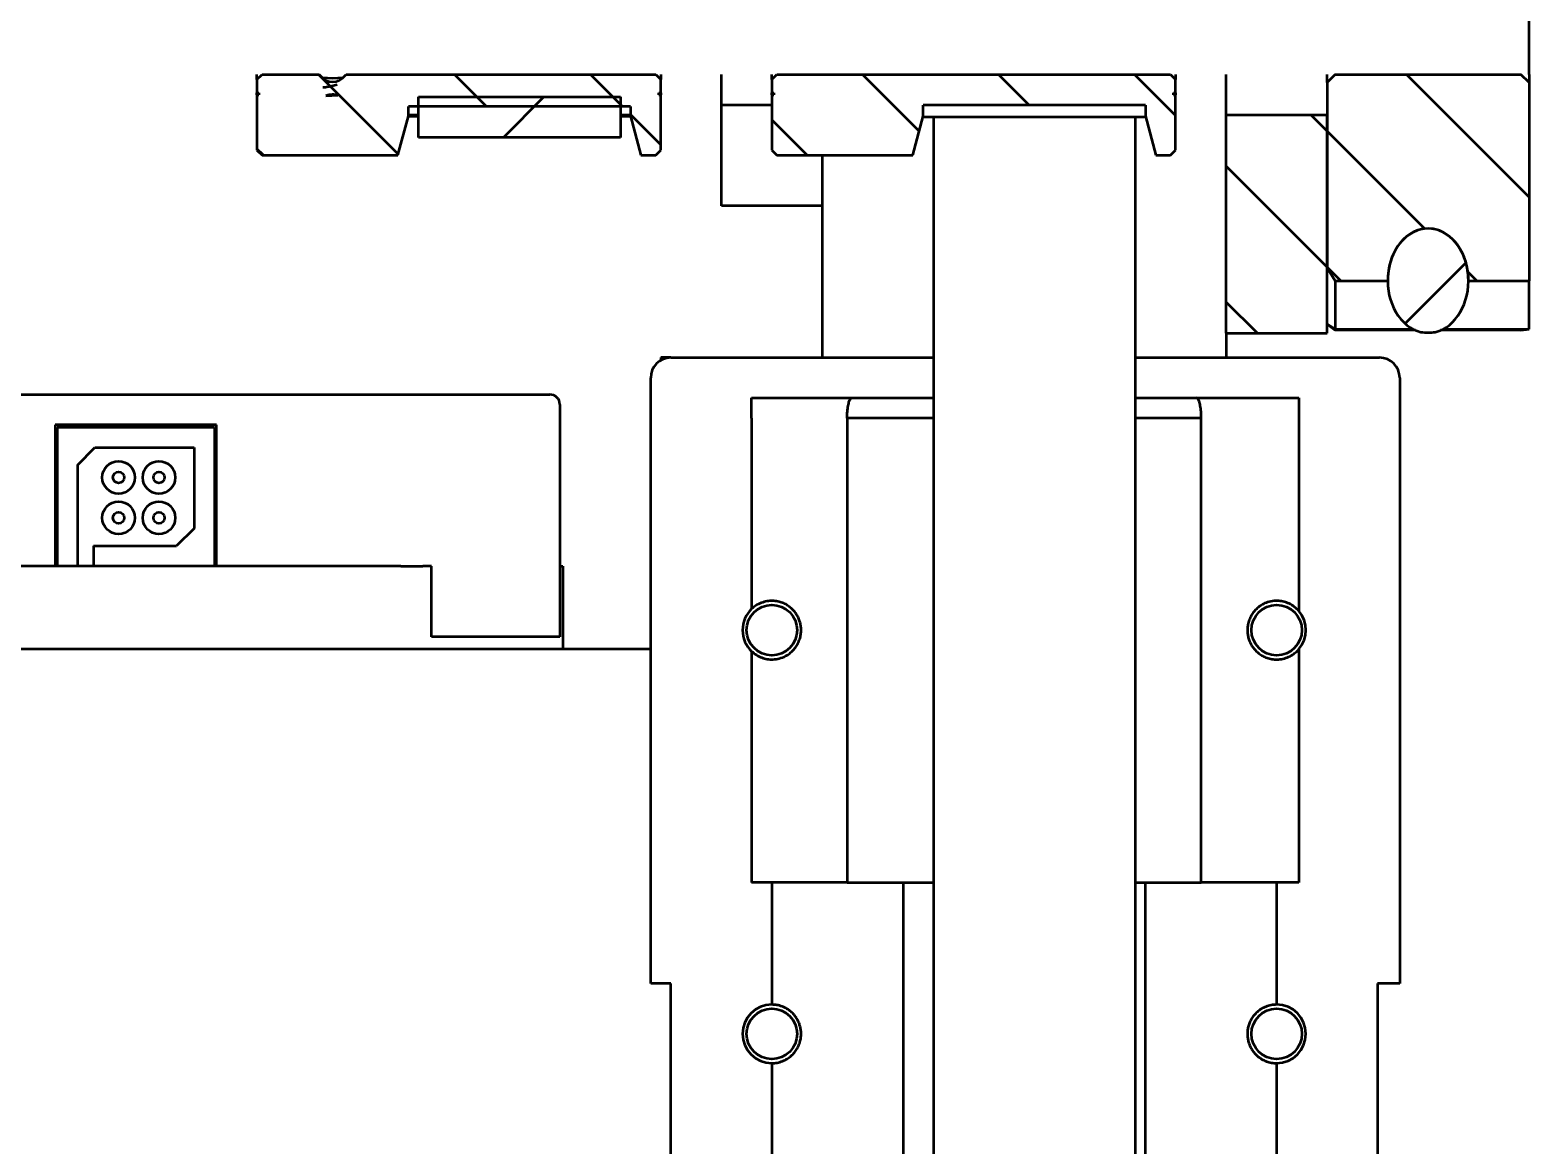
# Model space of a CAD drawing. Header units: millimetres. Extents: x -1615 to 4166, y 5 to 3174.
# Drawn here: x 1668.3 to 1717.8, y 2104.42 to 2141.24 of the extents above; entities that cross this region are included whole.
import ezdxf

# ---------------------------------------------------------------- set-up
doc = ezdxf.new("R2010")
doc.units = ezdxf.units.MM
doc.header["$LTSCALE"] = 0.25
doc.layers.add('Net dam', color=7, linetype='Continuous', lineweight=50)
pattern_1 = [(135, (1194.741, 1787.6924), (-2.245064, -2.245064), [])]
pattern_2 = [(45, (1194.741, 1787.6924), (-2.245064, 2.245064), [])]

msp = doc.modelspace()

# ---------------------------------------------------------------- hatches: boundary and pattern name
at = {"layer": 'Net dam'}
h = msp.add_hatch(dxfattribs=at)
h.set_pattern_fill('ANSI31', color=256, angle=90, style=0)
h.set_pattern_definition(pattern_1)
edge = h.paths.add_edge_path(flags=0)
edge.add_line((1675.798, 2137.268), (1675.965, 2137.102))
edge.add_line((1675.965, 2137.102), (1680.453, 2137.102))
edge.add_line((1680.453, 2137.102), (1680.798, 2138.391))
edge.add_line((1680.798, 2138.391), (1680.798, 2138.71))
edge.add_line((1680.798, 2138.71), (1688.131, 2138.71))
edge.add_line((1688.131, 2138.71), (1688.131, 2138.391))
edge.add_line((1688.131, 2138.391), (1688.477, 2137.102))
edge.add_line((1688.477, 2137.102), (1688.965, 2137.102))
edge.add_line((1688.965, 2137.102), (1689.131, 2137.268))
edge.add_line((1689.131, 2137.268), (1689.131, 2139.102))
edge.add_line((1689.131, 2139.102), (1689.065, 2139.102))
edge.add_line((1689.065, 2139.102), (1689.065, 2139.168))
edge.add_line((1689.065, 2139.168), (1689.131, 2139.168))
edge.add_line((1689.131, 2139.168), (1689.131, 2139.602))
edge.add_line((1689.131, 2139.602), (1688.965, 2139.768))
edge.add_line((1688.965, 2139.768), (1678.742, 2139.768))
edge.add_ellipse((1678.298, 2142.435), major_axis=(0, 2.909), ratio=0.381849, start_angle=156.4634, end_angle=203.5366, ccw=False)
edge.add_line((1677.855, 2139.768), (1675.965, 2139.768))
edge.add_line((1675.965, 2139.768), (1675.798, 2139.602))
edge.add_line((1675.798, 2139.602), (1675.798, 2139.168))
edge.add_line((1675.798, 2139.168), (1675.865, 2139.168))
edge.add_line((1675.865, 2139.168), (1675.865, 2139.102))
edge.add_line((1675.865, 2139.102), (1675.798, 2139.102))
edge.add_line((1675.798, 2139.102), (1675.798, 2137.268))
h = msp.add_hatch(dxfattribs=at)
h.set_pattern_fill('ANSI31', color=256, angle=90, style=0)
h.set_pattern_definition(pattern_1)
h.paths.add_polyline_path([(1692.965, 2137.102), (1697.453, 2137.102), (1697.798, 2138.391), (1697.798, 2138.761), (1705.131, 2138.761), (1705.131, 2138.391), (1705.477, 2137.102), (1705.965, 2137.102), (1706.131, 2137.268), (1706.131, 2139.102), (1706.065, 2139.102), (1706.065, 2139.168), (1706.131, 2139.168), (1706.131, 2139.602), (1705.965, 2139.768), (1692.965, 2139.768), (1692.798, 2139.602), (1692.798, 2139.168), (1692.865, 2139.168), (1692.865, 2139.102), (1692.798, 2139.102), (1692.798, 2137.268)], flags=0)
h = msp.add_hatch(dxfattribs=at)
h.set_pattern_fill('ANSI31', color=256, angle=90, style=0)
h.set_pattern_definition(pattern_1)
edge = h.paths.add_edge_path(flags=0)
edge.add_line((1711.131, 2139.502), (1711.131, 2133.381))
edge.add_line((1711.131, 2133.381), (1711.398, 2132.96))
edge.add_line((1711.398, 2132.96), (1713.131, 2132.96))
edge.add_ellipse((1714.465, 2132.96), major_axis=(0, 1.723), ratio=0.773957, start_angle=-90, end_angle=90, ccw=False)
edge.add_line((1715.798, 2132.96), (1717.798, 2132.96))
edge.add_line((1717.798, 2132.96), (1717.798, 2139.502))
edge.add_line((1717.798, 2139.502), (1717.531, 2139.768))
edge.add_line((1717.531, 2139.768), (1711.398, 2139.768))
edge.add_line((1711.398, 2139.768), (1711.131, 2139.502))
h = msp.add_hatch(dxfattribs=at)
h.set_pattern_fill('ANSI31', color=256, style=0)
h.set_pattern_definition(pattern_2)
h.paths.add_polyline_path([(1687.798, 2138.36), (1687.798, 2139.027), (1681.131, 2139.027), (1681.131, 2138.36), (1681.131, 2137.694), (1687.798, 2137.694)], flags=0)
h = msp.add_hatch(dxfattribs=at)
h.set_pattern_fill('ANSI31', color=256, angle=90, style=0)
h.set_pattern_definition(pattern_1)
h.paths.add_polyline_path([(1707.798, 2138.435), (1707.798, 2131.223), (1711.131, 2131.223), (1711.131, 2138.435)], flags=0)
h = msp.add_hatch(dxfattribs=at)
h.set_pattern_fill('ANSI31', color=256, style=0)
h.set_pattern_definition(pattern_2)
edge = h.paths.add_edge_path(flags=0)
edge.add_ellipse((1714.465, 2132.96), major_axis=(0, 1.723), ratio=0.773957, start_angle=190.2988, end_angle=529.7012)
edge.add_ellipse((1714.465, 2140.656), major_axis=(0, 9.406), ratio=0.444994, start_angle=176.7353, end_angle=183.2647)

# ---------------------------------------------------------------- linework, layer by layer
for p, q in [((1717.798, 2139.768), (1717.798, 2145.102)), ((1675.798, 2139.602), (1675.965, 2139.768)), ((1675.798, 2139.602), (1675.798, 2139.768)), ((1675.965, 2139.768), (1677.855, 2139.768)), ((1678.742, 2139.768), (1688.965, 2139.768)), ((1688.965, 2139.768), (1689.131, 2139.602)), ((1689.131, 2139.768), (1689.131, 2139.602)), ((1691.131, 2138.768), (1691.131, 2139.768)), ((1692.798, 2139.602), (1692.965, 2139.768)), ((1692.798, 2139.602), (1692.798, 2139.768)), ((1692.965, 2139.768), (1705.965, 2139.768)), ((1705.965, 2139.768), (1706.131, 2139.602)), ((1706.131, 2139.768), (1706.131, 2139.602)), ((1707.798, 2138.435), (1707.798, 2139.768)), ((1711.398, 2139.768), (1711.131, 2139.502)), ((1711.131, 2139.502), (1711.131, 2139.768)), ((1711.398, 2139.768), (1717.531, 2139.768)), ((1717.798, 2139.502), (1717.531, 2139.768)), ((1717.798, 2139.768), (1717.798, 2139.502)), ((1675.798, 2139.602), (1675.798, 2139.168)), ((1675.798, 2139.102), (1675.798, 2139.168)), ((1675.798, 2139.168), (1675.865, 2139.168)), ((1675.865, 2139.168), (1675.865, 2139.102)), ((1689.065, 2139.168), (1689.131, 2139.168)), ((1689.065, 2139.102), (1689.065, 2139.168)), ((1689.131, 2139.168), (1689.131, 2139.602)), ((1689.131, 2139.168), (1689.131, 2139.102)), ((1692.798, 2139.602), (1692.798, 2139.168)), ((1692.798, 2139.102), (1692.798, 2139.168)), ((1692.798, 2139.168), (1692.865, 2139.168)), ((1692.865, 2139.168), (1692.865, 2139.102)), ((1706.065, 2139.168), (1706.131, 2139.168)), ((1706.065, 2139.102), (1706.065, 2139.168)), ((1706.131, 2139.168), (1706.131, 2139.602)), ((1706.131, 2139.168), (1706.131, 2139.102)), ((1711.131, 2139.502), (1711.131, 2133.381)), ((1717.798, 2139.502), (1717.798, 2132.96)), ((1675.798, 2139.102), (1675.865, 2139.102)), ((1675.798, 2139.102), (1675.798, 2137.268)), ((1678.072, 2139.069), (1678.466, 2139.086)), ((1688.131, 2138.71), (1680.798, 2138.71)), ((1680.798, 2138.391), (1680.798, 2138.71)), ((1681.131, 2139.027), (1687.798, 2139.027)), ((1681.131, 2138.36), (1681.131, 2139.027)), ((1687.798, 2139.027), (1687.798, 2138.36)), ((1688.131, 2138.71), (1688.131, 2138.391)), ((1689.065, 2139.102), (1689.131, 2139.102)), ((1689.131, 2137.268), (1689.131, 2139.102)), ((1691.131, 2138.768), (1692.798, 2138.768)), ((1691.131, 2135.435), (1691.131, 2138.768)), ((1692.798, 2139.102), (1692.865, 2139.102)), ((1692.798, 2139.102), (1692.798, 2137.268)), ((1705.131, 2138.761), (1697.798, 2138.761)), ((1697.798, 2138.391), (1697.798, 2138.761)), ((1705.131, 2138.761), (1705.131, 2138.391)), ((1706.065, 2139.102), (1706.131, 2139.102)), ((1706.131, 2137.268), (1706.131, 2139.102)), ((1680.453, 2137.102), (1680.798, 2138.391)), ((1680.798, 2138.44), (1681.131, 2138.44)), ((1680.798, 2138.391), (1680.798, 2138.39)), ((1680.798, 2138.39), (1681.131, 2138.39)), ((1681.131, 2137.694), (1681.131, 2138.36)), ((1687.798, 2138.44), (1688.131, 2138.44)), ((1687.798, 2138.39), (1688.131, 2138.39)), ((1687.798, 2138.36), (1687.798, 2137.694)), ((1688.131, 2138.391), (1688.477, 2137.102)), ((1688.131, 2138.39), (1688.131, 2138.391)), ((1697.453, 2137.102), (1697.798, 2138.391)), ((1697.798, 2138.391), (1697.798, 2138.367)), ((1697.798, 2138.367), (1705.131, 2138.367)), ((1698.131, 2138.367), (1698.131, 1926.892)), ((1704.798, 2138.367), (1704.798, 1926.892)), ((1705.131, 2138.391), (1705.477, 2137.102)), ((1705.131, 2138.367), (1705.131, 2138.391)), ((1707.798, 2138.435), (1711.131, 2138.435)), ((1707.798, 2131.223), (1707.798, 2138.435)), ((1711.131, 2131.223), (1711.131, 2138.435)), ((1687.798, 2137.694), (1681.131, 2137.694)), ((1675.798, 2137.268), (1675.965, 2137.102)), ((1688.965, 2137.102), (1689.131, 2137.268)), ((1692.798, 2137.268), (1692.965, 2137.102)), ((1705.965, 2137.102), (1706.131, 2137.268)), ((1675.965, 2137.102), (1680.453, 2137.102)), ((1688.477, 2137.102), (1688.965, 2137.102)), ((1692.965, 2137.102), (1697.453, 2137.102)), ((1694.465, 2137.102), (1694.465, 2130.421)), ((1705.477, 2137.102), (1705.965, 2137.102)), ((1694.465, 2135.435), (1691.131, 2135.435)), ((1711.131, 2133.381), (1711.398, 2132.96)), ((1711.398, 2132.96), (1713.131, 2132.96)), ((1711.398, 2132.96), (1711.398, 2131.36)), ((1715.798, 2132.96), (1717.798, 2132.96)), ((1717.798, 2131.36), (1717.798, 2132.96)), ((1711.131, 2131.529), (1711.398, 2131.36)), ((1711.131, 2131.529), (1711.398, 2131.323)), ((1711.398, 2131.36), (1713.97, 2131.36)), ((1711.398, 2131.323), (1711.398, 2131.36)), ((1714.049, 2131.323), (1711.398, 2131.323)), ((1717.531, 2131.323), (1714.88, 2131.323)), ((1714.96, 2131.36), (1717.798, 2131.36)), ((1717.531, 2131.323), (1717.798, 2131.36)), ((1707.798, 2131.223), (1711.131, 2131.223)), ((1707.798, 2131.223), (1707.798, 2130.421)), ((1689.131, 2130.421), (1689.131, 2130.332)), ((1689.465, 2130.421), (1689.131, 2130.421)), ((1689.465, 2130.421), (1690.131, 2130.421)), ((1690.131, 2130.421), (1698.131, 2130.421)), ((1704.798, 2130.421), (1712.195, 2130.421)), ((1712.195, 2130.421), (1712.862, 2130.421)), ((1688.798, 2109.754), (1688.798, 2129.754)), ((1713.529, 2129.754), (1713.529, 2109.754)), ((1660.884, 2129.204), (1682.713, 2129.204)), ((1682.713, 2129.204), (1683.42, 2129.204)), ((1683.42, 2129.204), (1685.172, 2129.204)), ((1685.172, 2129.204), (1685.465, 2129.204)), ((1685.798, 2128.87), (1685.798, 2121.204)), ((1692.131, 2129.088), (1695.441, 2129.088)), ((1695.441, 2129.088), (1698.131, 2129.088)), ((1704.798, 2129.088), (1706.822, 2129.088)), ((1706.822, 2129.088), (1710.195, 2129.088)), ((1692.131, 2128.421), (1692.131, 2122.121)), ((1698.131, 2128.421), (1695.285, 2128.421)), ((1695.285, 2128.421), (1695.285, 2113.088)), ((1706.978, 2128.421), (1704.798, 2128.421)), ((1706.978, 2113.088), (1706.978, 2128.421)), ((1710.195, 2128.421), (1710.195, 2122.054)), ((1669.131, 2128.204), (1669.131, 2123.537)), ((1674.465, 2128.204), (1669.131, 2128.204)), ((1669.202, 2128.118), (1669.202, 2123.537)), ((1674.391, 2128.118), (1669.202, 2128.118)), ((1674.391, 2128.118), (1674.391, 2123.537)), ((1674.465, 2123.537), (1674.465, 2128.204)), ((1669.868, 2126.873), (1670.447, 2127.451)), ((1670.447, 2127.451), (1673.724, 2127.451)), ((1673.724, 2127.451), (1673.724, 2124.782)), ((1669.868, 2126.873), (1669.868, 2123.537)), ((1673.724, 2124.782), (1673.146, 2124.204)), ((1670.402, 2124.204), (1670.402, 2123.537)), ((1670.402, 2124.204), (1673.146, 2124.204)), ((1669.202, 2123.537), (1663.044, 2123.537)), ((1669.868, 2123.537), (1669.202, 2123.537)), ((1670.402, 2123.537), (1669.868, 2123.537)), ((1674.391, 2123.537), (1670.402, 2123.537)), ((1680.552, 2123.537), (1674.391, 2123.537)), ((1680.552, 2123.537), (1681.276, 2123.537)), ((1681.559, 2123.537), (1681.276, 2123.537)), ((1681.559, 2121.204), (1681.559, 2123.537)), ((1685.798, 2123.537), (1685.898, 2123.537)), ((1685.898, 2123.537), (1685.898, 2120.802)), ((1682.713, 2121.204), (1681.559, 2121.204)), ((1683.655, 2121.204), (1682.713, 2121.204)), ((1685.408, 2121.204), (1683.655, 2121.204)), ((1685.798, 2121.204), (1685.408, 2121.204)), ((1422.862, 2120.802), (1688.798, 2120.802)), ((1692.131, 2120.721), (1692.131, 2113.088)), ((1710.195, 2120.788), (1710.195, 2113.088)), ((1695.285, 2113.088), (1692.131, 2113.088)), ((1692.798, 2113.088), (1692.798, 2109.054)), ((1695.285, 2113.088), (1698.131, 2113.088)), ((1697.135, 2113.088), (1697.135, 2080.421)), ((1704.798, 2113.088), (1706.978, 2113.088)), ((1705.128, 2113.088), (1705.128, 2080.421)), ((1710.195, 2113.088), (1706.978, 2113.088)), ((1709.465, 2113.088), (1709.465, 2109.054)), ((1689.465, 2109.754), (1688.798, 2109.754)), ((1689.465, 2083.754), (1689.465, 2109.754)), ((1713.529, 2109.754), (1712.798, 2109.754)), ((1712.798, 2109.754), (1712.798, 2083.754)), ((1692.798, 2107.121), (1692.798, 2086.388)), ((1709.465, 2107.121), (1709.465, 2086.388))]:
    msp.add_line(p, q, dxfattribs=at)
at = {"layer": 'Net dam', "flags": 128}
for points in [[(1678.298, 2139.634), (1677.966, 2139.659), (1677.966, 2139.659)], [(1678.63, 2139.659), (1678.63, 2139.659), (1678.298, 2139.634)], [(1678.082, 2137.102), (1678.512, 2137.102), (1678.515, 2137.102)]]:
    msp.add_lwpolyline(points, dxfattribs=at)
at = {"layer": 'Net dam'}
for centre, radius in [((1671.229, 2126.464), 0.538), ((1672.563, 2126.464), 0.538), ((1671.229, 2126.464), 0.186), ((1672.563, 2126.464), 0.186), ((1671.229, 2125.13), 0.538), ((1671.229, 2125.13), 0.186), ((1672.563, 2125.13), 0.538), ((1672.563, 2125.13), 0.186), ((1692.798, 2121.421), 0.833), ((1709.465, 2121.421), 0.833), ((1692.798, 2108.088), 0.833), ((1709.465, 2108.088), 0.833)]:
    msp.add_circle(centre, radius, dxfattribs=at)
for centre, radius, start, end in [((1714.465, 2132.965), 1.716, 262.0163, 277.9837), ((1689.465, 2129.754), 0.667, 90, 180), ((1712.862, 2129.754), 0.667, 0, 90), ((1685.465, 2128.87), 0.333, 0, 90), ((1692.798, 2121.421), 0.967, 133.6028, 226.3972), ((1709.465, 2121.421), 0.967, 319.0983, 40.9017), ((1692.798, 2108.088), 0.967, 90, 270), ((1709.465, 2108.088), 0.967, 270, 90)]:
    msp.add_arc(centre, radius, start, end, dxfattribs=at)
for centre, major_axis, ratio, start_param, end_param in [((1678.298, 2142.435), (0, 2.909), 0.381849, 2.730801, 3.552384), ((1714.465, 2132.96), (0, 1.723), 0.773957, 4.712389, 7.853982), ((1714.465, 2132.96), (0, 1.723), 0.773957, 3.32134, 9.245031), ((1714.465, 2140.656), (0, 9.406), 0.444994, 3.084613, 3.198572)]:
    msp.add_ellipse(centre, major_axis=major_axis, ratio=ratio, start_param=start_param, end_param=end_param, dxfattribs=at)
for points, knots in [([(1678.45, 2139.425), (1678.333, 2139.393), (1678.175, 2139.35), (1678.019, 2139.342), (1677.978, 2139.34)], [0, 0, 0, 0, 0.744099, 1, 1, 1, 1]), ([(1678.466, 2139.086), (1678.463, 2139.086), (1678.382, 2139.105), (1678.245, 2139.115), (1678.119, 2139.082), (1678.072, 2139.069)], [0, 0, 0, 0, 0.020488, 0.632075, 1, 1, 1, 1]), ([(1692.131, 2128.421), (1692.131, 2128.482), (1692.131, 2128.603), (1692.131, 2128.781), (1692.131, 2128.948), (1692.131, 2129.066), (1692.131, 2129.081), (1692.131, 2129.088)], [0, 0, 0, 0, 0.14459, 0.28861, 0.484392, 0.749566, 1, 1, 1, 1]), ([(1695.285, 2128.421), (1695.287, 2128.495), (1695.29, 2128.642), (1695.316, 2128.838), (1695.354, 2128.989), (1695.397, 2129.071), (1695.428, 2129.087), (1695.441, 2129.088), (1695.441, 2129.088)], [0, 0, 0, 0, 0.207725, 0.415369, 0.625324, 0.840418, 0.994048, 1, 1, 1, 1]), ([(1706.978, 2128.421), (1706.976, 2128.495), (1706.973, 2128.642), (1706.947, 2128.838), (1706.909, 2128.989), (1706.865, 2129.071), (1706.835, 2129.087), (1706.822, 2129.088), (1706.822, 2129.088)], [0, 0, 0, 0, 0.207725, 0.415369, 0.625324, 0.840418, 0.994048, 1, 1, 1, 1]), ([(1710.195, 2129.088), (1710.195, 2129.075), (1710.195, 2129.054), (1710.195, 2128.901), (1710.195, 2128.732), (1710.195, 2128.568), (1710.195, 2128.464), (1710.195, 2128.421)], [0, 0, 0, 0, 0.343007, 0.575109, 0.753278, 0.898033, 1, 1, 1, 1]), ([(1692.131, 2120.721), (1692.182, 2120.678), (1692.286, 2120.591), (1692.461, 2120.509), (1692.645, 2120.46), (1692.84, 2120.448), (1693.046, 2120.478), (1693.232, 2120.55), (1693.39, 2120.65), (1693.507, 2120.758), (1693.605, 2120.881), (1693.679, 2121.013), (1693.734, 2121.161), (1693.763, 2121.312), (1693.767, 2121.462), (1693.751, 2121.601), (1693.716, 2121.734), (1693.664, 2121.858), (1693.595, 2121.973), (1693.509, 2122.081), (1693.407, 2122.176), (1693.285, 2122.261), (1693.147, 2122.327), (1692.989, 2122.374), (1692.818, 2122.393), (1692.633, 2122.38), (1692.444, 2122.327), (1692.272, 2122.241), (1692.174, 2122.157), (1692.131, 2122.121)], [0, 0, 0, 0, 0.046019, 0.09345, 0.138857, 0.185323, 0.235584, 0.287608, 0.323049, 0.35942, 0.389266, 0.419927, 0.449806, 0.480782, 0.507332, 0.534724, 0.560223, 0.58639, 0.613361, 0.640951, 0.671477, 0.702648, 0.738647, 0.775389, 0.81827, 0.862101, 0.911141, 0.961575, 1, 1, 1, 1]), ([(1710.195, 2122.054), (1710.148, 2122.103), (1710.05, 2122.202), (1709.884, 2122.298), (1709.711, 2122.362), (1709.526, 2122.392), (1709.325, 2122.385), (1709.132, 2122.336), (1708.962, 2122.253), (1708.829, 2122.155), (1708.716, 2122.038), (1708.626, 2121.91), (1708.556, 2121.763), (1708.512, 2121.609), (1708.495, 2121.455), (1708.501, 2121.312), (1708.527, 2121.174), (1708.57, 2121.046), (1708.631, 2120.926), (1708.708, 2120.814), (1708.802, 2120.713), (1708.914, 2120.622), (1709.043, 2120.547), (1709.192, 2120.489), (1709.355, 2120.455), (1709.536, 2120.451), (1709.723, 2120.482), (1709.901, 2120.552), (1710.062, 2120.652), (1710.151, 2120.742), (1710.195, 2120.788)], [0, 0, 0, 0, 0.04421, 0.089964, 0.131165, 0.173231, 0.221347, 0.270999, 0.307371, 0.344701, 0.374828, 0.405768, 0.435933, 0.46725, 0.4935, 0.520631, 0.545114, 0.570268, 0.595604, 0.621538, 0.649799, 0.678666, 0.711732, 0.74548, 0.784913, 0.825192, 0.871066, 0.918135, 0.958527, 1, 1, 1, 1]), ([(1692.798, 2107.121), (1692.857, 2107.124), (1692.975, 2107.13), (1693.145, 2107.18), (1693.304, 2107.258), (1693.437, 2107.356), (1693.549, 2107.472), (1693.632, 2107.591), (1693.696, 2107.72), (1693.739, 2107.851), (1693.764, 2107.992), (1693.767, 2108.131), (1693.751, 2108.265), (1693.719, 2108.39), (1693.672, 2108.507), (1693.609, 2108.619), (1693.531, 2108.722), (1693.427, 2108.828), (1693.294, 2108.924), (1693.134, 2108.999), (1692.967, 2109.046), (1692.855, 2109.052), (1692.798, 2109.054)], [0, 0, 0, 0, 0.0681493, 0.1376894, 0.1971519, 0.2580891, 0.3050766, 0.3532864, 0.3927176, 0.4332333, 0.4727022, 0.5135445, 0.5496742, 0.5868301, 0.6235553, 0.6611368, 0.7023822, 0.7444734, 0.8060009, 0.869296, 0.9340212, 1, 1, 1, 1]), ([(1709.465, 2109.054), (1709.406, 2109.051), (1709.288, 2109.045), (1709.118, 2108.995), (1708.959, 2108.917), (1708.826, 2108.819), (1708.714, 2108.703), (1708.631, 2108.584), (1708.567, 2108.455), (1708.524, 2108.324), (1708.499, 2108.183), (1708.496, 2108.045), (1708.512, 2107.91), (1708.543, 2107.786), (1708.591, 2107.668), (1708.654, 2107.556), (1708.732, 2107.453), (1708.836, 2107.348), (1708.969, 2107.251), (1709.129, 2107.176), (1709.296, 2107.129), (1709.408, 2107.124), (1709.465, 2107.121)], [0, 0, 0, 0, 0.068149, 0.137689, 0.197152, 0.258089, 0.305077, 0.353286, 0.392718, 0.433233, 0.472702, 0.513544, 0.549674, 0.58683, 0.623555, 0.661137, 0.702382, 0.744473, 0.806001, 0.869296, 0.934021, 1, 1, 1, 1])]:
    msp.add_open_spline(points, degree=3, knots=knots, dxfattribs=at)

doc.saveas('drawing.dxf')
